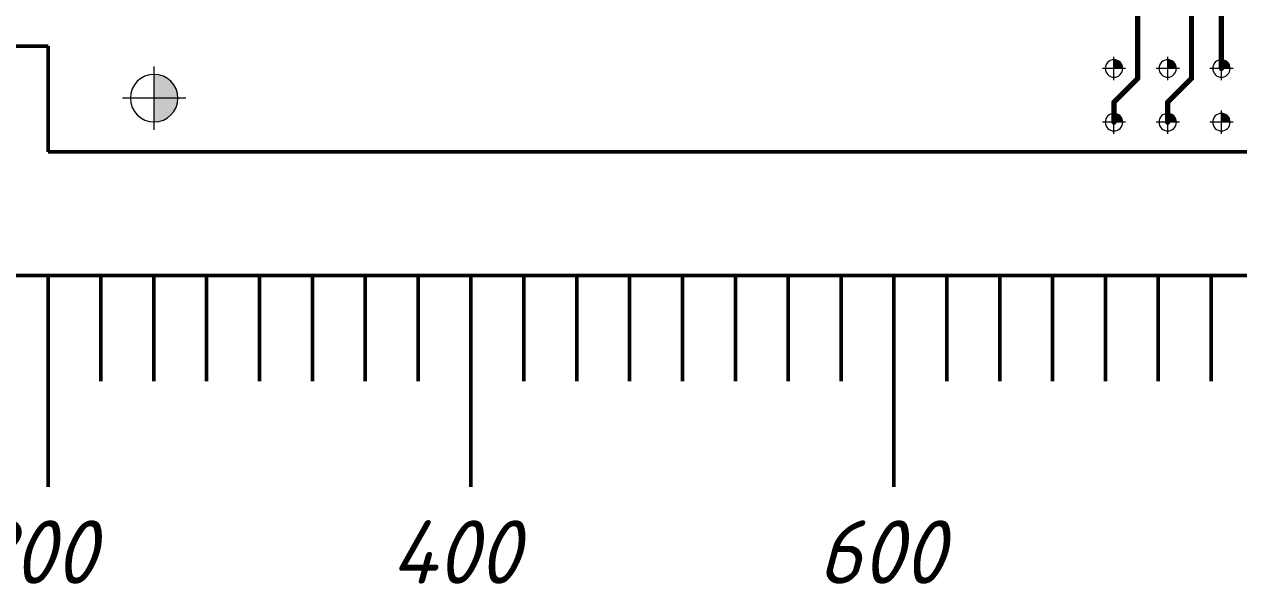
# Paper-space layout 'Layout1' of a CAD drawing. Header units: millimetres. Extents: x 0 to 841, y 0 to 594.
# Drawn here: x 113.3 to 228.2, y 304 to 356.9 of the extents above; entities that cross this region are included whole.
import ezdxf

# ---------------------------------------------------------------- set-up
doc = ezdxf.new("R2010")
doc.units = ezdxf.units.MM
doc.layers.get('0').update_dxf_attribs({"lineweight": 50})
for name, color, linetype in [('PDF _Геометрия', 7, 'Continuous'), ('PDF _Сплошная заливка', 7, 'Continuous'), ('TopLayer', 1, 'Continuous')]:
    doc.layers.add(name, color=color, linetype=linetype)
doc.styles.add('GOST-2.304_Type-B_italic', font='GOST Common Italic.ttf')

psp = doc.layouts.get("Layout1")

# ---------------------------------------------------------------- hatches: boundary and pattern name
at = {"layer": 'PDF _Сплошная заливка', "transparency": 33554559}
for points in [[(217.223, 352.745, 0.4142222), (216.398, 353.57), (216.398, 353.57), (216.398, 353.57), (216.398, 352.745), (216.398, 352.745)], [(222.303, 352.745, 0.4142222), (221.478, 353.57), (221.478, 353.57), (221.478, 353.57), (221.478, 352.745), (221.478, 352.745)], [(227.383, 352.745, 0.4142222), (226.558, 353.57), (226.558, 353.57), (226.558, 353.57), (226.558, 352.745), (226.558, 352.745)], [(127.876, 349.939, 0.4142051), (125.626, 352.189), (125.626, 352.189), (125.626, 352.189), (125.626, 349.939), (125.626, 349.939)], [(125.626, 347.689, 0.4142051), (127.876, 349.939), (127.876, 349.939), (127.876, 349.939), (125.626, 349.939), (125.626, 349.939)], [(217.223, 347.665, 0.4142222), (216.398, 348.49), (216.398, 348.49), (216.398, 348.49), (216.398, 347.665), (216.398, 347.665)], [(222.303, 347.665, 0.4142222), (221.478, 348.49), (221.478, 348.49), (221.478, 348.49), (221.478, 347.665), (221.478, 347.665)], [(227.383, 347.665, 0.4142222), (226.558, 348.49), (226.558, 348.49), (226.558, 348.49), (226.558, 347.665), (226.558, 347.665)]]:
    psp.add_hatch(color=7, dxfattribs=at).paths.add_polyline_path(points)

# ---------------------------------------------------------------- linework, layer by layer
at = {"lineweight": 50}
for p, q in [((75.589, 354.86), (115.59, 354.86)), ((115.59, 354.86), (115.589, 344.86)), ((115.589, 344.86), (275.589, 344.86))]:
    psp.add_line(p, q, dxfattribs=at)
for p, q in [((115.589, 333.166), (105.589, 333.166)), ((125.589, 333.166), (115.589, 333.166)), ((115.589, 333.166), (115.589, 313.166)), ((120.589, 333.166), (120.589, 323.166)), ((135.589, 333.166), (125.589, 333.166)), ((125.589, 333.166), (125.589, 323.166)), ((130.589, 333.166), (130.589, 323.166)), ((145.589, 333.166), (135.589, 333.166)), ((135.589, 333.166), (135.589, 323.166)), ((140.589, 333.166), (140.589, 323.166)), ((155.589, 333.166), (145.589, 333.166)), ((145.589, 333.166), (145.589, 323.166)), ((150.589, 333.166), (150.589, 323.166)), ((165.589, 333.166), (155.589, 333.166)), ((155.589, 333.166), (155.589, 313.166)), ((160.589, 333.166), (160.589, 323.166)), ((175.589, 333.166), (165.589, 333.166)), ((165.589, 333.166), (165.589, 323.166)), ((170.589, 333.166), (170.589, 323.166)), ((185.589, 333.166), (175.589, 333.166)), ((175.589, 333.166), (175.589, 323.166)), ((180.589, 333.166), (180.589, 323.166)), ((195.589, 333.166), (185.589, 333.166)), ((185.589, 333.166), (185.589, 323.166)), ((190.589, 333.166), (190.589, 323.166)), ((205.589, 333.166), (195.589, 333.166)), ((195.589, 333.166), (195.589, 313.166)), ((200.589, 333.166), (200.589, 323.166)), ((215.589, 333.166), (205.589, 333.166)), ((205.589, 333.166), (205.589, 323.166)), ((210.589, 333.166), (210.589, 323.166)), ((225.589, 333.166), (215.589, 333.166)), ((215.589, 333.166), (215.589, 323.166)), ((220.589, 333.166), (220.589, 323.166)), ((235.589, 333.166), (225.589, 333.166)), ((225.589, 333.166), (225.589, 323.166))]:
    psp.add_line(p, q)
at = {"layer": 'PDF _Геометрия', "lineweight": 9}
for points in [[(216.398, 351.645), (216.398, 353.845)], [(221.478, 351.645), (221.478, 353.845)], [(226.558, 351.645), (226.558, 353.845)], [(125.626, 346.939), (125.626, 352.939)], [(217.498, 352.745), (215.298, 352.745)], [(222.578, 352.745), (220.378, 352.745)], [(227.658, 352.745), (225.458, 352.745)], [(128.626, 349.939), (122.626, 349.939)], [(216.398, 346.565), (216.398, 348.765)], [(221.478, 346.565), (221.478, 348.765)], [(226.558, 346.565), (226.558, 348.765)], [(217.498, 347.665), (215.298, 347.665)], [(222.578, 347.665), (220.378, 347.665)], [(227.658, 347.665), (225.458, 347.665)]]:
    psp.add_lwpolyline(points, dxfattribs=at)
for points in [[(217.224, 352.745, 0.4142795), (216.398, 353.57, 0.4144568), (215.573, 352.745, 0.4144568), (216.398, 351.92, 0.4142795)], [(222.304, 352.745, 0.4142795), (221.478, 353.57, 0.4144568), (220.653, 352.745, 0.4144568), (221.478, 351.92, 0.4142795)], [(227.384, 352.745, 0.4142795), (226.558, 353.57, 0.4144568), (225.733, 352.745, 0.4144568), (226.558, 351.92, 0.4142795)], [(127.876, 349.939, 0.414158), (125.626, 352.189, 0.414158), (123.376, 349.939, 0.414158), (125.626, 347.689, 0.414158)], [(217.224, 347.665, 0.4142795), (216.398, 348.49, 0.4144568), (215.573, 347.665, 0.4144568), (216.398, 346.84, 0.4142795)], [(222.304, 347.665, 0.4142795), (221.478, 348.49, 0.4144568), (220.653, 347.665, 0.4144568), (221.478, 346.84, 0.4142795)], [(227.384, 347.665, 0.4142795), (226.558, 348.49, 0.4144568), (225.733, 347.665, 0.4144568), (226.558, 346.84, 0.4142795)]]:
    psp.add_lwpolyline(points, format="xyb", close=True, dxfattribs=at)
at = {"layer": 'TopLayer', "lineweight": 20, "const_width": 0.5}
for points in [[(223.728, 351.813), (223.728, 409.835)], [(218.648, 351.813), (218.648, 360.975)], [(226.558, 352.745), (226.558, 359.259)], [(216.398, 349.563), (218.648, 351.813)], [(221.478, 349.563), (223.728, 351.813)], [(216.398, 347.665), (216.398, 349.563)], [(221.478, 347.665), (221.478, 349.563)]]:
    psp.add_lwpolyline(points, dxfattribs=at)
at = {"layer": 'TopLayer', "lineweight": 20, "const_width": 0.25}
for points in [[(226.433, 352.745, 1), (226.683, 352.745, 1)], [(218.523, 351.813, 1), (218.773, 351.813, 1)], [(218.523, 351.813, 1), (218.773, 351.813, 1)], [(223.603, 351.813, 1), (223.853, 351.813, 1)], [(223.603, 351.813, 1), (223.853, 351.813, 1)], [(216.273, 349.563, 1), (216.523, 349.563, 1)], [(216.273, 349.563, 1), (216.523, 349.563, 1)], [(221.353, 349.563, 1), (221.603, 349.563, 1)], [(221.353, 349.563, 1), (221.603, 349.563, 1)], [(216.273, 347.665, 1), (216.523, 347.665, 1)], [(221.353, 347.665, 1), (221.603, 347.665, 1)]]:
    psp.add_lwpolyline(points, format="xyb", close=True, dxfattribs=at)

# ---------------------------------------------------------------- texts
at = {"char_height": 6, "attachment_point": 1, "style": 'GOST-2.304_Type-B_italic'}
for s, insert in [('{\\fGOST type B|b0|i1|c204|p34;200}', (108.344, 310)), ('{\\fGOST type B|b0|i1|c204|p34;400}', (148.003, 310)), ('{\\fGOST type B|b0|i1|c204|p34;600}', (188.353, 310))]:
    psp.add_mtext_dynamic_manual_height_columns(s, width=15.88495, gutter_width=17.5, heights=[0], dxfattribs=dict(at, insert=insert))

doc.saveas('drawing.dxf')
